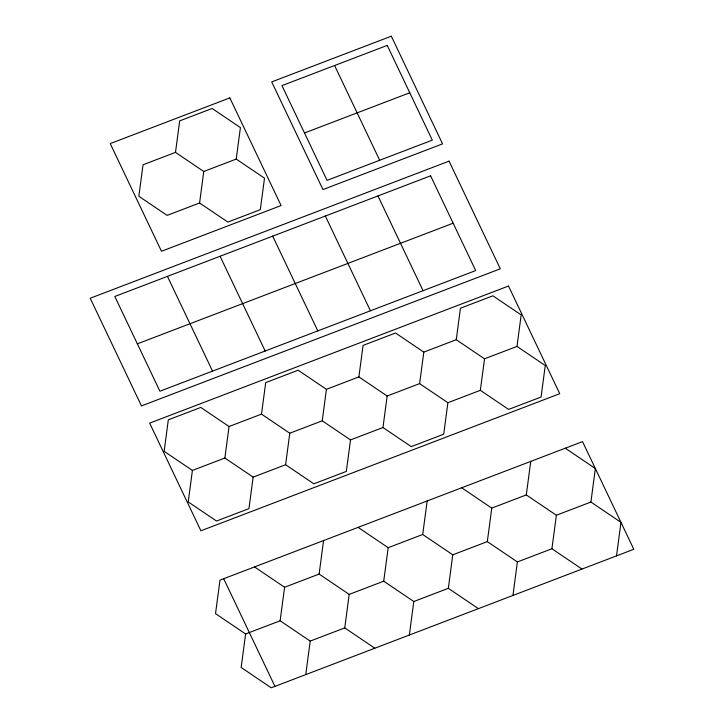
<?xml version="1.0" encoding="UTF-8"?>
<svg xmlns="http://www.w3.org/2000/svg" width="724" height="724" viewBox="0 0 724 724"><rect width="100%" height="100%" fill="white"/><g stroke="black" fill="none" stroke-linecap="round" stroke-linejoin="round"><path stroke-width="1.09" d="M175.498 152.375L179.688 120.872L212.141 108.473L240.413 127.578L236.232 159.081L203.77 171.479L175.498 152.375L143.044 164.773L138.854 196.276L167.126 215.381L199.589 202.982L227.861 222.078L260.314 209.679L264.504 178.176L236.232 159.081M199.589 202.982L203.77 171.479M192.412 470.419L188.222 501.922L216.494 521.027L248.956 508.628L253.138 477.125L285.6 464.727L313.872 483.822L346.325 471.424L350.516 439.921L382.969 427.522L411.241 446.627L443.703 434.219L447.885 402.716L480.347 390.317L508.619 409.422L541.072 397.024L545.263 365.52L516.99 346.416L484.528 358.814L456.256 339.719L423.802 352.117L395.53 333.013L363.068 345.411L358.887 376.914L326.424 389.322L298.152 370.217L265.699 382.616L261.509 414.119L229.055 426.517L200.783 407.422L168.321 419.82L164.14 451.324L192.412 470.419L224.865 458.021L253.138 477.125M224.865 458.021L229.055 426.517M245.608 633.962L241.155 667.483L271.228 687.8L633.79 549.281L582.539 441.613L219.987 580.132L215.526 613.644L245.608 633.962L280.134 620.776L310.207 641.093L344.742 627.898L374.815 648.224M285.6 464.727L289.781 433.224L322.243 420.816L350.516 439.921M280.134 620.776L284.586 587.264L319.121 574.069L349.194 594.386L383.72 581.2L413.802 601.517L448.328 588.322L478.401 608.649M322.243 420.816L326.424 389.322M305.754 674.605L310.207 641.093M319.121 574.069L323.574 540.557M344.742 627.898L349.194 594.386M382.969 427.522L387.159 396.019L419.612 383.62L447.885 402.716M383.72 581.2L388.182 547.688L422.707 534.493L452.781 554.81L487.315 541.624L517.389 561.942L551.914 548.747L581.996 569.073M419.612 383.62L423.802 352.117M409.35 635.029L413.802 601.517M422.707 534.493L427.16 500.981M456.256 339.719L460.446 308.216L492.899 295.808L521.171 314.913L516.99 346.416M448.328 588.322L452.781 554.81M480.347 390.317L484.528 358.814M487.315 541.624L491.768 508.103L526.294 494.917L556.376 515.235L590.902 502.04L620.975 522.366L616.522 555.878M512.936 595.454L517.389 561.942M526.294 494.917L530.746 461.405M551.914 548.747L556.376 515.235M590.902 502.04L595.354 468.528L565.281 448.21M304.505 132.99L409.766 92.772M137.361 343.846L453.143 223.2M358.887 376.914L387.159 396.019M461.686 487.786L491.768 508.103M261.509 414.119L289.781 433.224M358.099 527.362L388.182 547.688M254.513 566.937L284.586 587.264M334.588 65.513L379.684 160.257M377.964 195.933L423.06 290.686M325.338 216.042L370.435 310.795M272.704 236.151L317.8 330.895M220.078 256.26L265.174 351.004M167.443 276.369L212.539 371.113M223.698 578.711L274.948 686.379M229.843 97.894L110.229 143.596L161.47 251.264L281.084 205.562L229.843 97.894M391.322 36.2L271.708 81.903L322.949 189.57L442.563 143.868L391.322 36.2M387.222 45.404L281.962 85.622L327.049 180.367L432.309 140.148L387.222 45.404M449.052 161.144L90.21 298.243L141.461 405.911L500.302 268.812L449.052 161.144M430.599 175.823L114.817 296.478L159.913 391.222L475.695 270.577L430.599 175.823M508.501 286.034L149.66 423.133L200.901 530.801L559.743 393.702L508.501 286.034"/></g></svg>
